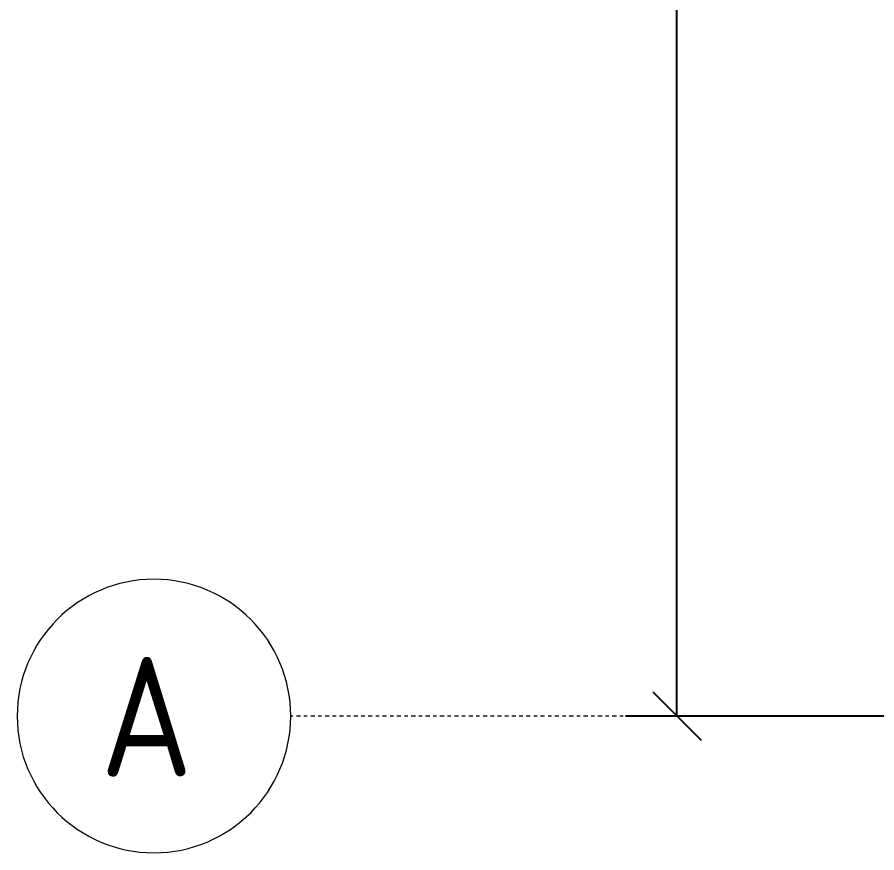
# Model space of a CAD drawing. Header units: millimetres. Extents: x -174154 to -170572, y -111302 to -109817.
# Drawn here: x -173434.82 to -173409.68, y -110937.76 to -110913.32 of the extents above; entities that cross this region are included whole.
import ezdxf

# ---------------------------------------------------------------- set-up
doc = ezdxf.new("R2010")
doc.units = ezdxf.units.MM
doc.linetypes.add('ACAD_ISO02W100', pattern=[15, 12, -3])
doc.linetypes.add('ADSK_Линия сетки', pattern=[21, 12, -3, 3, -3])
doc.layers.get('Defpoints').update_dxf_attribs({"color": 70})
for name, color, linetype, lineweight in [('!Подложка', 252, 'ACAD_ISO02W100', 25), ('Оси', 7, 'Continuous', 9), ('Размеры', 7, 'Continuous', 9)]:
    doc.layers.add(name, color=color, linetype=linetype, lineweight=lineweight)
doc.styles.add('GOST Common', font='GOST Common.ttf', dxfattribs={"width": 0.9, "height": 250})
doc.styles.add('GOST Common_1', font='GOST Common.ttf', dxfattribs={"width": 0.9, "height": 350})
doc.dimstyles.new('ADSK_Проверочный', dxfattribs={"dimscale": 304.8, "dimtxt": 251.428749, "dimasz": 0.463911, "dimexe": 0.492126, "dimexo": 0.492126, "dimgap": 0.164042, "dimtad": 1, "dimdec": 0, "dimdsep": 46, "dimtxsty": 'GOST Common', "dimblk1": 'OBLIQUE', "dimblk2": 'OBLIQUE', "dimsah": 1, "dimcen": 0.09, "dimazin": 0, "dimtfac": 1, "dimtdec": 4, "dimtix": 1, "dimtmove": 0, "dimatfit": 3, "dimfxl": 1, "dimtvp": 1, "dimtolj": 1, "dimtzin": 0, "dimarcsym": 2})

# ---------------------------------------------------------------- blocks, each defined once
blk = doc.blocks.new('Ось сетки - D8-4846-В_АР_ПЭ_03 Этаж')
at = {"layer": 'Оси', "lineweight": 18}
for start, end in [(360, 180), (180, 360)]:
    blk.add_arc((0, 0), 4, start, end, dxfattribs=at)
blk = doc.blocks.new('_Oblique')
at = {"color": 0, "linetype": 'ByBlock', "lineweight": -2}
blk.add_line((-0.5, -0.5), (0.5, 0.5), dxfattribs=at)
blk = doc.blocks.new('*D534')
at = {"layer": 'Defpoints', "color": 0, "transparency": 16777216}
for p in [(-727.1, 5465), (330, 5465), (330, 315)]:
    blk.add_point(p, dxfattribs=at)
at = {"layer": 'Размеры', "color": 0, "lineweight": -2, "transparency": 16777216}
for p, q in [((180, 5465), (-877.1, 5465)), ((-727.1, 315), (-727.1, 5465)), ((180, 315), (-877.1, 315))]:
    blk.add_line(p, q, dxfattribs=at)
at = {"layer": 'Размеры', "color": 0, "lineweight": -2, "transparency": 16777216, "xscale": 141.4, "yscale": 141.4, "zscale": 141.4}
for p, rotation in [((-727.1, 5465), 90), ((-727.1, 315), 270)]:
    blk.add_blockref('_Oblique', p, dxfattribs=dict(at, rotation=rotation))
at = {"layer": 'Размеры', "color": 0, "transparency": 16777216, "insert": (-902.1, 2890), "char_height": 250, "width": 700.591, "attachment_point": 5, "rotation": 90, "style": 'GOST Common'}
blk.add_mtext('\\A1;5150', dxfattribs=at)
blk = doc.blocks.new('A$C7b4e20c5')
at = {"layer": 'Оси', "linetype": 'ADSK_Линия сетки'}
blk.add_line((32780, 315), (-1856.4, 315), dxfattribs=at)
at = {"layer": 'Оси', "lineweight": 18, "xscale": 99.99999999999993, "yscale": 99.99999999999993, "zscale": 99.99999999999993, "rotation": 89.99999999999982}
blk.add_blockref('Ось сетки - D8-4846-В_АР_ПЭ_03 Этаж', (-2256.4, 315), dxfattribs=at)
at = {"layer": 'Оси', "insert": (-2413.2, 488.2), "char_height": 350, "width": 346.329, "attachment_point": 1, "style": 'GOST Common_1'}
blk.add_mtext('\\fGOST Common|b0|i0|c204|p34|;\\W.9;А', dxfattribs=at)
at = {"layer": 'Размеры'}
dim = blk.add_linear_dim(base=(-727.1, 5465), p1=(330, 315), p2=(330, 5465), angle=90, dimstyle='ADSK_Проверочный', override={"dimpost": '<>', "dimfxl": 5150}, dxfattribs=at)
dim.commit()
dim.dimension.update_dxf_attribs({"geometry": '*D534', "text_midpoint": (-902.1, 2890)})

msp = doc.modelspace()

# ---------------------------------------------------------------- block references
at = {"layer": '!Подложка', "ltscale": 20, "xscale": 0.01, "yscale": 0.01, "zscale": 0.01}
msp.add_blockref('A$C7b4e20c5', (-173408.259, -110936.912), dxfattribs=at)

doc.saveas('drawing.dxf')
